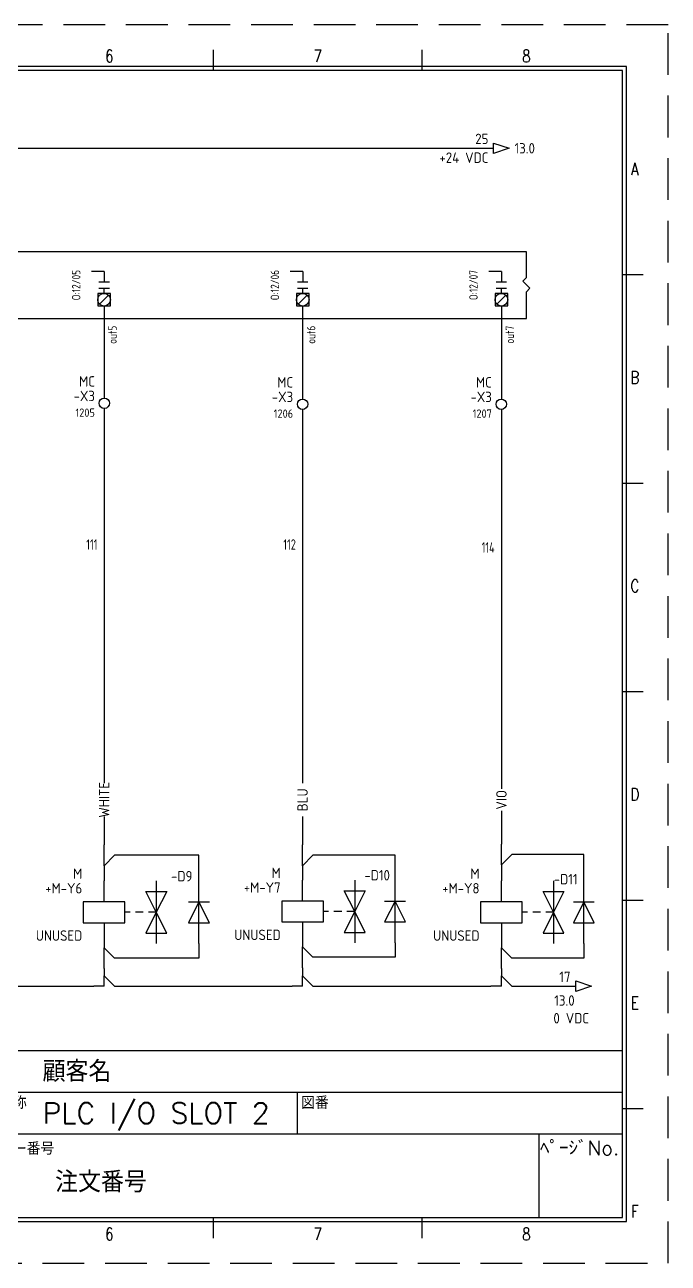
# Model space of a CAD drawing. Header units: millimetres. Extents: x 0 to 420, y 0 to 297.
# Drawn here: x 265.7 to 420, y 0 to 297 of the extents above; entities that cross this region are included whole.
import ezdxf
from ezdxf.enums import TextEntityAlignment as Align

# ---------------------------------------------------------------- set-up
doc = ezdxf.new("R2010")
doc.units = ezdxf.units.MM
doc.header["$LTSCALE"] = 10
doc.linetypes.add('DASHEDX2', pattern=[1.5, 1, -0.5])
doc.linetypes.add('HIDDEN', pattern=[0.375, 0.25, -0.125])
doc.layers.get('0').update_dxf_attribs({"linetype": 'CONTINUOUS'})
for name, color, linetype in [('BLK_0.75mm^2', 7, 'CONTINUOUS'), ('BLU_0.5mm^2', 5, 'CONTINUOUS'), ('BLU_1.0mm^2', 5, 'CONTINUOUS'), ('COMMENT', 4, 'CONTINUOUS'), ('DESC', 150, 'CONTINUOUS'), ('GRN_2.5mm^2', 3, 'CONTINUOUS'), ('GRY_0.5mm^2', 9, 'CONTINUOUS'), ('HIDDEN', 7, 'HIDDEN'), ('LOC', 8, 'CONTINUOUS'), ('MISC', 7, 'CONTINUOUS'), ('SYMS', 7, 'CONTINUOUS'), ('TAGS', 150, 'CONTINUOUS'), ('TERMS', 123, 'CONTINUOUS'), ('TITLE', 4, 'CONTINUOUS'), ('VIO_0.5mm^2', 190, 'CONTINUOUS'), ('WHT_0.5mm^2', 7, 'CONTINUOUS'), ('WIRENO', 72, 'CONTINUOUS'), ('WIREREF', 52, 'CONTINUOUS'), ('XREF', 7, 'CONTINUOUS'), ('ZUWAKU', 7, 'CONTINUOUS')]:
    doc.layers.add(name, color=color, linetype=linetype)
doc.styles.get("Standard").update_dxf_attribs({"font": 'romans', "width": 0.8, "bigfont": 'extfont'})
doc.styles.add('WD_IEC', font='isocp2.shx', dxfattribs={"width": 0.9, "height": 4, "bigfont": 'extfont2.shx'})

# ---------------------------------------------------------------- blocks, each defined once
blk = doc.blocks.new('JIS_tblock_a3(L)')
at = {"layer": 'HIDDEN'}
for p, q in [((-398, 32), (-258, 32)), ((-398, 24), (-258, 24)), ((-398, 16), (-258, 16)), ((-398, 8), (-258, 8))]:
    blk.add_line(p, q, dxfattribs=at)
at = {"layer": 'ZUWAKU'}
for p, q in [((-398, 40), (0, 40)), ((-398, 40), (-398, 0)), ((-373, 40), (-373, 0)), ((-372.5, 40), (-372.5, 0)), ((-258, 0), (-258, 40)), ((-238, 40), (-238, 20)), ((-218, 40), (-218, 20)), ((-198, 40), (-198, 20)), ((-178, 40), (-178, 20)), ((-158, 0), (-158, 40)), ((0, 0), (0, 40)), ((-241, 35), (-254, 23)), ((-238, 34), (-158, 34)), ((-158, 30), (0, 30)), ((-78, 30), (-78, 20)), ((-258, 20), (-158, 20)), ((-158, 20), (0, 20)), ((-20, 20), (-20, 0)), ((-398, 0), (0, 0))]:
    blk.add_line(p, q, dxfattribs=at)
at = {"layer": 'TITLE'}
for tag, p, height in [('REVINFO51', (-370, 34), 3), ('ORDER2', (-139, 32.5), 5), ('REVINFO41', (-370, 26), 3), ('INFO1', (-139, 22.5), 5), ('SCALE0', (-247.5, 23), 3), ('REVINFO31', (-370, 18), 3), ('REVINFO21', (-370, 10), 3), ('ORDER1', (-136, 6), 5), ('REVINFO11', (-370, 2), 3)]:
    blk.add_attdef(tag, p, '', height=height, dxfattribs=at)
for tag, p in [('REVDATEY5', (-306, 34)), ('REVDATEM5', (-298, 34)), ('REVDATED5', (-290, 34)), ('REVDESIGN5', (-260, 34)), ('SCALE1', (-251, 29)), ('REVDATEY4', (-306, 26)), ('REVDATEM4', (-298, 26)), ('REVDATED4', (-290, 26)), ('REVDESIGN4', (-260, 26)), ('REVDATEY3', (-306, 18)), ('REVDATEM3', (-298, 18)), ('REVDATED3', (-290, 18)), ('REVDESIGN3', (-260, 18)), ('REVDATEY2', (-306, 10)), ('REVDATEM2', (-298, 10)), ('REVDATED2', (-290, 10)), ('REVDESIGN2', (-260, 10)), ('REVDATEY1', (-306, 2)), ('REVDATEM1', (-298, 2)), ('REVDATED1', (-290, 2)), ('REVDESIGN1', (-260, 2))]:
    blk.add_attdef(tag, text='', height=3, dxfattribs=at).set_placement(p, align=Align.RIGHT)
for tag, height, p in [('DESIGN1', 3, (-228, 27)), ('DESIGN2', 3, (-208, 27)), ('DESIGN3', 3, (-188, 27)), ('DESIGN4', 3, (-168, 27)), ('FILENAME0', 5, (-47.8, 25)), ('PAGE0', 3, (-10.3, 8.6))]:
    blk.add_attdef(tag, text='', height=height, dxfattribs=at).set_placement(p, align=Align.MIDDLE)
at = {"layer": 'TITLE', "flags": 1}
blk.add_attdef('LPAGE0', text='', height=3, dxfattribs=at).set_placement((-11, 3), align=Align.CENTER)
for tag, p in [('TYPE0', (-398, 0)), ('ORDER3', (-398, 0)), ('ORDER4', (-398, 0)), ('ORDER5', (-398, 0)), ('ORDER6', (-398, 0)), ('ORDER7', (-398, 0)), ('ORDER8', (-398, 0)), ('ORDER9', (-398, 0)), ('ORDER10', (-398, 0)), ('ORDER11', (-398, 0)), ('ORDER12', (-398, 0)), ('ORDER13', (-398, 0)), ('ORDER14', (-398, 0)), ('ORDER15', (-398, 0)), ('ORDER16', (-398, 0)), ('ORDER17', (-398, 0)), ('ORDER18', (-398, 0)), ('ORDER19', (-398, 0)), ('ORDER20', (-398, 0)), ('ORDER21', (-398, 0)), ('ORDER22', (-398, 0)), ('ORDER23', (-398, 0)), ('SCALETYPE0', (-398, 0)), ('DATEY1', (-398, 0)), ('DATEM1', (-398, 0)), ('DATED1', (-398, 0)), ('DATEY2', (-398, 0)), ('DATEM2', (-398, 0)), ('DATED2', (-398, 0)), ('BANNAME0', (-398, 0)), ('INFO3', (-398, 0)), ('INFO4', (-398, 0)), ('INFO5', (-398, 0)), ('INFO6', (-398, 0)), ('INFO7', (-398, 0)), ('INFO8', (-398, 0)), ('INFO9', (-398, 0)), ('INFO10', (-398, 0)), ('INFO11', (-398, 0)), ('INFO12', (-398, 0)), ('INFO13', (-398, 0)), ('INFO14', (-398, 0)), ('INFO15', (-398, 0)), ('INFO16', (-398, 0)), ('INFO17', (-398, 0)), ('INFO18', (-398, 0)), ('INFO19', (-398, 0)), ('INFO20', (-398, 0)), ('INFO21', (-398, 0)), ('INFO22', (-398, 0)), ('INFO23', (-398, 0)), ('INFO24', (-398, 0)), ('DATEY3', (-398, 0)), ('DATEM3', (-398, 0)), ('DATED3', (-398, 0)), ('DATEY4', (-398, 0)), ('DATEM4', (-398, 0)), ('DATED4', (-398, 0)), ('DATEY5', (-398, 0)), ('DATEM5', (-398, 0)), ('DATED5', (-398, 0)), ('DATEY6', (-398, 0)), ('DATEM6', (-398, 0)), ('DATED6', (-398, 0)), ('REFERENCETYPE0', (-398, 0)), ('INFO2', (-397.7, 0))]:
    blk.add_attdef(tag, p, '', height=3, dxfattribs=at)
at = {"layer": 'TITLE', "width": 0.8, "flags": 1}
for tag in ['REVINFO12', 'REVINFO13', 'REVINFO22', 'REVINFO23', 'REVINFO32', 'REVINFO33', 'REVINFO42', 'REVINFO43', 'REVINFO52', 'REVINFO53', 'REVINFO61', 'REVINFO62', 'REVINFO63', 'REVINFO71', 'REVINFO72', 'REVINFO73', 'REVINFO81', 'REVINFO82', 'REVINFO83', 'REVDESIGN6', 'REVDESIGN7', 'REVDESIGN8', 'REVDATEY6', 'REVDATEM6', 'REVDATED6', 'REVDATEY7', 'REVDATEM7', 'REVDATED7', 'REVDATEY8', 'REVDATEM8', 'REVDATED8']:
    blk.add_attdef(tag, (-398, 0), '', height=3, dxfattribs=at)
at = {"layer": 'TITLE', "flags": 1}
blk.add_attdef('PAPER0', text='', height=1, dxfattribs=at).set_placement((-3, -1), align=Align.TOP_RIGHT)
at = {"layer": 'ZUWAKU'}
for s, height, p in [('スケール', 3, (-257, 36)), ('納品先', 3, (-156, 36)), ('△訂正5', 4, (-395, 33.5)), ('△訂正4', 4, (-395, 25.5)), ('図面名称', 3, (-156, 26)), ('図番', 3, (-77, 26)), ('△訂正3', 4, (-395, 17.5)), ('オーダー番号', 3, (-156, 15)), ('△訂正2', 4, (-395, 9.5)), ('△訂正1', 4, (-395, 1.5))]:
    blk.add_text(s, height=height, dxfattribs=at).set_placement(p)
for s, p in [('設 計', (-228, 35)), ('製 図', (-208, 35)), ('検 図', (-188, 35)), ('承 認', (-168, 35)), ('ﾍﾟｰｼﾞNo.', (-10.23, 14.88))]:
    blk.add_text(s, height=3.5, dxfattribs=at).set_placement(p, align=Align.CENTER)
blk = doc.blocks.new('PLCIO_2375$$1')
at = {"layer": 'SYMS'}
for p, q in [((70, 16), (70, -16)), ((774, 16), (70, 16)), ((774, 3.59), (774, 16)), ((92.25, 10), (92.25, 4)), ((98.25, 10), (92.25, 10)), ((93.1, 4.85), (97.4, 9.15)), ((98.25, 4), (98.25, 10)), ((190.5, 6.5), (184.5, 6.5)), ((190.5, 6.5), (190.5, 1.5)), ((285.75, 6.5), (279.75, 6.5)), ((285.75, 6.5), (285.75, 1.5)), ((381, 6.5), (375, 6.5)), ((381, 6.5), (381, 1.5)), ((476.25, 6.5), (470.25, 6.5)), ((476.25, 6.5), (476.25, 1.5)), ((571.5, 6.5), (565.5, 6.5)), ((571.5, 6.5), (571.5, 1.5)), ((666.75, 6.5), (660.75, 6.5)), ((666.75, 6.5), (666.75, 1.5)), ((762, 6.5), (756, 6.5)), ((762, 6.5), (762, 1.5)), ((92.25, 4), (98.25, 4)), ((92.75, 1.5), (97.75, 1.5)), ((95.25, 4), (95.25, 1.5)), ((188, 1.5), (193, 1.5)), ((283.25, 1.5), (288.25, 1.5)), ((378.5, 1.5), (383.5, 1.5)), ((473.75, 1.5), (478.75, 1.5)), ((569, 1.5), (574, 1.5)), ((664.25, 1.5), (669.25, 1.5)), ((759.5, 1.5), (764.5, 1.5)), ((772.3, 1.89), (774, 3.59)), ((775.7, -1.5), (772.3, 1.89)), ((92.25, -4), (92.25, -10)), ((98.25, -4), (92.25, -4)), ((92.75, -1.5), (97.75, -1.5)), ((93.1, -9.15), (97.4, -4.85)), ((95.25, -4), (95.25, -1.5)), ((98.25, -10), (98.25, -4)), ((187.5, -4), (187.5, -10)), ((193.5, -4), (187.5, -4)), ((188, -1.5), (193, -1.5)), ((188.35, -9.15), (192.65, -4.85)), ((190.5, -4), (190.5, -1.5)), ((193.5, -10), (193.5, -4)), ((282.75, -4), (282.75, -10)), ((288.75, -4), (282.75, -4)), ((283.25, -1.5), (288.25, -1.5)), ((283.6, -9.15), (287.9, -4.85)), ((285.75, -4), (285.75, -1.5)), ((288.75, -10), (288.75, -4)), ((378, -4), (378, -10)), ((384, -4), (378, -4)), ((378.5, -1.5), (383.5, -1.5)), ((378.85, -9.15), (383.15, -4.85)), ((381, -4), (381, -1.5)), ((384, -10), (384, -4)), ((473.25, -4), (473.25, -10)), ((479.25, -4), (473.25, -4)), ((473.75, -1.5), (478.75, -1.5)), ((474.1, -9.15), (478.4, -4.85)), ((476.25, -4), (476.25, -1.5)), ((479.25, -10), (479.25, -4)), ((568.5, -4), (568.5, -10)), ((574.5, -4), (568.5, -4)), ((569, -1.5), (574, -1.5)), ((569.35, -9.15), (573.65, -4.85)), ((571.5, -4), (571.5, -1.5)), ((574.5, -10), (574.5, -4)), ((663.75, -4), (663.75, -10)), ((669.75, -4), (663.75, -4)), ((664.25, -1.5), (669.25, -1.5)), ((664.6, -9.15), (668.9, -4.85)), ((666.75, -4), (666.75, -1.5)), ((669.75, -10), (669.75, -4)), ((759, -4), (759, -10)), ((765, -4), (759, -4)), ((759.5, -1.5), (764.5, -1.5)), ((759.85, -9.15), (764.15, -4.85)), ((762, -4), (762, -1.5)), ((765, -10), (765, -4)), ((774, -3.2), (775.7, -1.5)), ((774, -16), (774, -3.2)), ((92.25, -10), (98.25, -10)), ((187.5, -10), (193.5, -10)), ((282.75, -10), (288.75, -10)), ((378, -10), (384, -10)), ((473.25, -10), (479.25, -10)), ((568.5, -10), (574.5, -10)), ((663.75, -10), (669.75, -10)), ((759, -10), (765, -10)), ((70, -16), (774, -16))]:
    blk.add_line(p, q, dxfattribs=at)
for centre in [(95.25, 7), (95.25, -7), (190.5, -7), (285.75, -7), (381, -7), (476.25, -7), (571.5, -7), (666.75, -7), (762, -7)]:
    blk.add_circle(centre, 3.04, dxfattribs=at)
at = {"layer": 'SYMS', "style": 'WD_IEC', "width": 0.9}
blk.add_attdef('TERMDESC02R', text='', height=4, rotation=90, dxfattribs=at).set_placement((99.33, 18), align=Align.TOP_LEFT)
for tag, p in [('DESCA02', (92.25, 22)), ('DESCB02', (97.25, 22)), ('DESCC02', (102.25, 22)), ('DESCD02', (107.25, 22)), ('DESCE02', (112.25, 22)), ('DESCA03', (187.5, 22)), ('DESCB03', (192.5, 22)), ('DESCC03', (197.5, 22)), ('DESCD03', (202.5, 22)), ('DESCE03', (207.5, 22)), ('DESCA04', (282.75, 22)), ('DESCB04', (287.75, 22)), ('DESCC04', (292.75, 22)), ('DESCD04', (297.75, 22)), ('DESCE04', (302.75, 22)), ('DESCA05', (378, 22)), ('DESCB05', (383, 22)), ('DESCC05', (388, 22)), ('DESCD05', (393, 22)), ('DESCE05', (398, 22)), ('DESCA06', (473.25, 22)), ('DESCB06', (478.25, 22)), ('DESCC06', (483.25, 22)), ('DESCD06', (488.25, 22)), ('DESCE06', (493.25, 22)), ('DESCA07', (568.5, 22)), ('DESCB07', (573.5, 22)), ('DESCC07', (578.5, 22)), ('DESCD07', (583.5, 22)), ('DESCE07', (588.5, 22)), ('DESCA08', (663.75, 22)), ('DESCB08', (668.75, 22)), ('DESCC08', (673.75, 22)), ('DESCD08', (678.75, 22)), ('DESCE08', (683.75, 22)), ('DESCA09', (759, 22)), ('DESCB09', (764, 22)), ('DESCC09', (769, 22)), ('DESCD09', (774, 22)), ('DESCE09', (779, 22))]:
    blk.add_attdef(tag, p, '', height=4, rotation=90, dxfattribs=at)
at = {"layer": 'SYMS', "style": 'WD_IEC'}
for tag, width, p in [('TERM02R', 0.9, (89.25, 8.5)), ('INST', 0.8, (-47, 0)), ('LOC', 0.8, (-42, 0)), ('MFG', 0.8, (49, 0)), ('CAT', 0.8, (54, 0)), ('LINE1', 0.9, (59, 0)), ('LINE2', 0.9, (64, 0)), ('DESC', 0.9, (69.05, 0)), ('TAG', 0.8, (75.71, 0)), ('TERM02L', 0.9, (89.25, -8.5)), ('TERM03', 0.9, (184.5, -10)), ('TERM04', 0.9, (279.75, -10)), ('TERM05', 0.9, (375, -10)), ('TERM06', 0.9, (470.25, -10)), ('TERM07', 0.9, (565.5, -10)), ('TERM08', 0.9, (660.75, -10)), ('TERM09', 0.9, (756, -10))]:
    blk.add_attdef(tag, text='', height=4, rotation=90, dxfattribs=dict(at, width=width)).set_placement(p, align=Align.CENTER)
at = {"layer": 'SYMS', "style": 'WD_IEC', "width": 0.9, "flags": 1}
for tag, p in [('X2TERM02R', (95.25, 10)), ('X8TERM02L', (95.25, -10)), ('X8TERM03L', (190.5, -10)), ('X8TERM04L', (285.75, -10)), ('X8TERM05L', (381, -10)), ('X8TERM06L', (476.25, -10)), ('X8TERM07L', (571.5, -10)), ('X8TERM08L', (666.75, -10)), ('X8TERM09L', (762, -10))]:
    blk.add_attdef(tag, text='', height=0.64, rotation=90, dxfattribs=at).set_placement(p, align=Align.RIGHT)
at = {"layer": 'SYMS', "style": 'WD_IEC', "width": 0.8}
blk.add_attdef('TAGA02', text='', height=4, rotation=90, dxfattribs=at).set_placement((100.25, 0), align=Align.TOP_CENTER)
for tag, p in [('TAGA03', (185.5, 0)), ('TAGA04', (280.75, 0)), ('TAGA05', (376, 0)), ('TAGA06', (471.25, 0)), ('TAGA07', (566.5, 0)), ('TAGA08', (661.75, 0)), ('TAGA09', (757, 0))]:
    blk.add_attdef(tag, text='', height=4, rotation=90, dxfattribs=at).set_placement(p, align=Align.MIDDLE_CENTER)
at = {"layer": 'SYMS', "linetype": 'Continuous', "style": 'WD_IEC', "width": 0.9, "flags": 9}
blk.add_attdef('ASSYCODE', text='', height=0.64, rotation=90, dxfattribs=at).set_placement((51.72, -7.36), align=Align.CENTER)
at = {"layer": 'SYMS', "style": 'WD_IEC', "width": 0.9}
for tag, p in [('TERMDESC03', (192.5, -11.5)), ('TERMDESC04', (287.75, -11.5)), ('TERMDESC05', (383, -11.5)), ('TERMDESC06', (478.25, -11.5)), ('TERMDESC07', (573.5, -11.5)), ('TERMDESC08', (668.75, -11.5)), ('TERMDESC09', (764, -11.5)), ('TERMDESC02L', (97.25, -18))]:
    blk.add_attdef(tag, text='', height=4, rotation=90, dxfattribs=at).set_placement(p, align=Align.TOP_RIGHT)
blk = doc.blocks.new('VSV1')
for p, q in [((0, 2.5), (0, 7.5)), ((12.5, 7.5), (12.5, -7.5)), ((12.5, 0), (10, 5)), ((10, 5), (15, 5)), ((15, 5), (12.5, 0)), ((6.25, 0), (5, 0)), ((9.38, 0), (7.5, 0)), ((12.5, 0), (10, -5)), ((12.5, 0), (10.62, 0)), ((15, -5), (12.5, 0)), ((0, -2.5), (0, -7.5)), ((10, -5), (15, -5))]:
    blk.add_line(p, q)
blk.add_lwpolyline([(-5, 2.5), (-5, -2.5), (5, -2.5), (5, 2.5)], close=True)
at = {"style": 'WD_IEC'}
for tag, p in [('INST', (-5.25, 11.5)), ('LOC', (-5.25, 8)), ('TAG1', (-5.25, 4.5)), ('DESC1', (-5.25, -6.85)), ('DESC2', (-5.25, -10.35)), ('DESC3', (-5.25, -13.85))]:
    blk.add_attdef(tag, text='', height=2.5, dxfattribs=at).set_placement(p, align=Align.RIGHT)
blk.add_attdef('TERM01', text='', height=2, rotation=90, dxfattribs=at).set_placement((-1, 7.5), align=Align.RIGHT)
at = {"style": 'WD_IEC', "flags": 1}
for tag, p, height in [('X2TERM01', (0, 7.5), 0.32), ('X4LINK', (-5, 0), 0.32), ('X1LINK', (12.5, 0), 0.32), ('ASSYCODE', (1, -4), 1), ('FAMILY', (1, -5.5), 1), ('X8TERM02', (0, -7.5), 0.32), ('CATDESC', (1, -7), 1)]:
    blk.add_attdef(tag, p, '', height=height, dxfattribs=at)
at = {"style": 'WD_IEC', "flags": 9}
for tag, p in [('MFG', (-6, 1)), ('CAT', (-6, -1.5))]:
    blk.add_attdef(tag, text='', height=1.5, dxfattribs=at).set_placement(p, align=Align.RIGHT)
at = {"style": 'WD_IEC'}
blk.add_attdef('TERM02', (-1, -7.5), '', height=2, rotation=90, dxfattribs=at)
at = {"lineweight": 9, "style": 'WD_IEC'}
for tag, p in [('NO', (-5.5, -16.5)), ('NC', (-5.5, -20))]:
    blk.add_attdef(tag, text='', height=2.5, dxfattribs=at).set_placement(p, align=Align.TOP_RIGHT)
for tag, p in [('XREFNO', (-4, -16.5)), ('XREFNC', (-4, -20))]:
    blk.add_attdef(tag, text='', height=2.5, dxfattribs=at).set_placement(p, align=Align.TOP_LEFT)
blk = doc.blocks.new('VDI1')
for p, q in [((0, 7.5), (0, -7.5)), ((0, -2.5), (-2.5, 2.5)), ((-2.5, 2.5), (2.5, 2.5)), ((2.5, 2.5), (0, -2.5)), ((-2.5, -2.5), (2.5, -2.5))]:
    blk.add_line(p, q)
at = {"style": 'WD_IEC'}
for tag, p in [('INST', (-5.5, 10.25)), ('LOC', (-5.5, 6.75)), ('TAG1', (-5.5, 3.25)), ('DESC1', (-5.5, -6.35)), ('DESC2', (-5.5, -9.85)), ('DESC3', (-5.5, -13.35))]:
    blk.add_attdef(tag, text='', height=2.5, dxfattribs=at).set_placement(p, align=Align.RIGHT)
blk.add_attdef('TERM01', text='', height=2, rotation=90, dxfattribs=at).set_placement((-1, 7.5), align=Align.RIGHT)
at = {"style": 'WD_IEC', "flags": 1}
for tag, p, height in [('X2TERM01', (0, 7.5), 0.32), ('ASSYCODE', (1, -4), 1), ('FAMILY', (1, -5.5), 1), ('X8TERM02', (0, -7.5), 0.32), ('CATDESC', (1, -7), 1)]:
    blk.add_attdef(tag, p, '', height=height, dxfattribs=at)
at = {"style": 'WD_IEC', "flags": 9}
for tag, p in [('MFG', (-5.5, -0.25)), ('CAT', (-5.5, -2.75))]:
    blk.add_attdef(tag, text='', height=1.5, dxfattribs=at).set_placement(p, align=Align.RIGHT)
at = {"style": 'WD_IEC'}
blk.add_attdef('TERM02', (-1, -7.5), '', height=2, rotation=90, dxfattribs=at)
blk = doc.blocks.new('VT0_LGENERIC')
at = {"style": 'WD_IEC'}
blk.add_attdef('COLOR', text='', height=2.5, rotation=90, dxfattribs=at).set_placement((0, 0), align=Align.MIDDLE_CENTER)
at = {"style": 'WD_IEC', "flags": 1}
for tag, p, height in [('X2TERM01', (0, 4), 0.16), ('X2_TINY_DOT_DONT_REMOVE', (0, 4), 0.0001), ('X8TERM01', (0, -4), 0.16), ('X8_TINY_DOT_DONT_REMOVE', (0, -4), 0.0001)]:
    blk.add_attdef(tag, p, '', height=height, rotation=90, dxfattribs=at)
blk = doc.blocks.new('HA1S1')
blk.add_lwpolyline([(0, 1.25), (3.75, 0), (0, -1.25)], close=True)
at = {"style": 'WD_IEC'}
for tag, height, flags, p in [('WIRENO', 2.5, 8, (-1.25, 1)), ('SIGCODE', 1, 1, (5, 1.8))]:
    blk.add_attdef(tag, text='', height=height, dxfattribs=dict(at, flags=flags)).set_placement(p, align=Align.RIGHT)
at = {"style": 'WD_IEC', "flags": 1}
blk.add_attdef('X4TERM01', (0, 0), '', height=0.32, dxfattribs=at)
at = {"style": 'WD_IEC'}
blk.add_attdef('XREF', text='', height=2.5, dxfattribs=at).set_placement((5, 0), align=Align.MIDDLE_LEFT)
blk.add_attdef('DESC1', text='', height=2.5, dxfattribs=at).set_placement((-1.25, -1), align=Align.TOP_RIGHT)
blk = doc.blocks.new('WD_WNV')
at = {"linetype": 'Continuous', "style": 'WD_IEC', "width": 0.8}
blk.add_attdef('WIRENO', text='', height=2.5, dxfattribs=at).set_placement((-1.6, 0), align=Align.MIDDLE_RIGHT)
at = {"style": 'WD_IEC', "flags": 1}
for tag, p in [('W08USER', (-1, 0.375)), ('W04USER', (-1, 0.875)), ('W05USER', (-1, 0.75)), ('W09USER', (-1, 0.25)), ('W03USER', (-1, 1)), ('W06USER', (-1, 0.625)), ('W07USER', (-1, 0.5)), ('W02USER', (-1, 1.125)), ('W01USER', (-1, 1.25)), ('W10USER', (-1, 0.125))]:
    blk.add_attdef(tag, text='', height=0.08, dxfattribs=at).set_placement(p, align=Align.CENTER)
blk = doc.blocks.new('JIS_border_a3(L)')
at = {"layer": 'ZUWAKU', "color": 5, "linetype": 'DASHEDX2'}
for p, q in [((420, 297), (0, 297)), ((420, 0), (420, 297)), ((0, 0), (420, 0))]:
    blk.add_line(p, q, dxfattribs=at)
at = {"layer": 'ZUWAKU'}
for p, q in [((311, 286), (311, 291)), ((361, 286), (361, 291)), ((414, 237), (409, 237)), ((414, 187), (409, 187)), ((414, 137), (409, 137)), ((414, 87), (409, 87)), ((414, 37), (409, 37)), ((311, 6), (311, 11)), ((361, 6), (361, 11))]:
    blk.add_line(p, q, dxfattribs=at)
at = {"layer": 'ZUWAKU', "color": 5}
for p, q in [((410, 287), (10, 287)), ((409, 286), (11, 286)), ((409, 11), (409, 286)), ((410, 10), (410, 287)), ((10, 10), (410, 10)), ((11, 11), (409, 11))]:
    blk.add_line(p, q, dxfattribs=at)
at = {"layer": 'COMMENT', "width": 0.8}
for s, p in [('6', (286, 289.5)), ('7', (336, 289.5)), ('8', (386, 289.5)), ('A', (412, 262.43)), ('B', (412, 212.43)), ('C', (412, 162.43)), ('D', (412, 112.43)), ('E', (412, 62.43)), ('F', (412, 12.43)), ('6', (286, 7)), ('7', (336, 7)), ('8', (386, 7))]:
    blk.add_text(s, height=3, dxfattribs=at).set_placement(p, align=Align.MIDDLE)
blk = doc.blocks.new('VT0002')
blk.add_circle((0, 0), 1.25)
at = {"style": 'WD_IEC'}
for tag, p in [('INST', (-2.25, 7.5)), ('LOC', (-2.25, 4))]:
    blk.add_attdef(tag, text='', height=2.5, dxfattribs=at).set_placement(p, align=Align.RIGHT)
at = {"style": 'WD_IEC', "flags": 1}
for tag, p, height in [('ASSYCODE', (2.75, 10.75), 1), ('CATDESC', (2.75, 9.25), 1), ('MFG', (2.75, 7.25), 1.5), ('CAT', (2.75, 4.75), 1.5), ('X4TERM01', (-1.25, 0), 0.32), ('X4PIN01', (-1.25, 1), 0.4), ('X4TERMDESC01', (-1.25, 0.5), 0.4), ('X2TERM01', (0, 1.25), 0.32), ('X2PIN01', (0, 2.25), 0.4), ('X2TERMDESC01', (0, 1.75), 0.4), ('X8PIN01', (0, -0.25), 0.4), ('X1TERM01', (1.25, 0), 0.32), ('X1PIN01', (1.25, 1), 0.4), ('X1TERMDESC01', (1.25, 0.5), 0.4), ('X8TERM01', (0, -1.25), 0.32), ('X8TERMDESC01', (0, -0.75), 0.4), ('STRIPSEQ', (0, -3), 0.4), ('LINKTERM', (0, -2), 0.4)]:
    blk.add_attdef(tag, p, '', height=height, dxfattribs=at)
at = {"style": 'WD_IEC', "flags": 8}
for tag, height, p in [('TAGSTRIP', 2.5, (-2.25, 0.5)), ('TERM01', 2, (-2.25, -3.25))]:
    blk.add_attdef(tag, text='', height=height, dxfattribs=at).set_placement(p, align=Align.RIGHT)
blk = doc.blocks.new('HT0_124')
at = {"layer": 'GRN_2.5mm^2'}
for p, q in [((0, 0), (-2.5, 0)), ((0, 0), (0, 2.5)), ((0, 2.5), (2.5, 0))]:
    blk.add_line(p, q, dxfattribs=at)
at = {"layer": 'GRN_2.5mm^2', "style": 'WD_IEC', "flags": 1}
for tag, p in [('X4TERM01', (-2.5, 0)), ('X2TERM01', (0, 2.5)), ('WDWSEQ', (1.6, 1.48)), ('X1TERM01', (2.5, 0))]:
    blk.add_attdef(tag, p, '', height=0.4, dxfattribs=at)
blk = doc.blocks.new('HT0_281')
at = {"layer": 'BLK_0.75mm^2'}
for p in [(0, -2.5), (2.5, 0)]:
    blk.add_line(p, (0, 2.5), dxfattribs=at)
at = {"layer": 'BLK_0.75mm^2', "style": 'WD_IEC', "flags": 1}
for tag, p in [('X2TERM01', (0, 2.5)), ('WDWSEQ', (1.92, 1.22)), ('X1TERM01', (2.5, 0)), ('X8TERM01', (0, -2.5))]:
    blk.add_attdef(tag, p, '', height=0.4, dxfattribs=at)
blk = doc.blocks.new('HT0_821')
at = {"layer": 'BLK_0.75mm^2'}
for p, q in [((0, -2.5), (0, 2.5)), ((2.5, 0), (0, -2.5))]:
    blk.add_line(p, q, dxfattribs=at)
at = {"layer": 'BLK_0.75mm^2', "style": 'WD_IEC', "flags": 1}
for tag, p in [('X2TERM01', (0, 2.5)), ('WDWSEQ', (1.92, 1.22)), ('X1TERM01', (2.5, 0)), ('X8TERM01', (0, -2.5))]:
    blk.add_attdef(tag, p, '', height=0.4, dxfattribs=at)

msp = doc.modelspace()

# ---------------------------------------------------------------- linework, layer by layer
at = {"layer": 'BLK_0.75mm^2'}
for p, q in [((284.76, 107.13), (284.76, 100.34)), ((332.33, 107.13), (332.33, 100.32)), ((380.01, 108.5), (380.01, 100.51)), ((399.77, 98.01), (382.51, 98.01)), ((399.77, 91.67), (399.77, 98.01)), ((284.76, 95.34), (284.76, 91.67)), ((307.5, 97.84), (287.26, 97.84)), ((307.5, 91.67), (307.5, 97.84)), ((332.33, 95.32), (332.33, 91.84)), ((354.51, 97.82), (334.83, 97.82)), ((354.51, 91.84), (354.51, 97.82)), ((380.01, 95.51), (380.01, 91.67)), ((307.5, 76.67), (307.5, 73.17)), ((354.51, 76.84), (354.51, 73.38)), ((399.77, 76.67), (399.77, 73.16)), ((307.5, 73.17), (287.26, 73.17)), ((354.51, 73.38), (334.83, 73.38)), ((399.77, 73.16), (382.51, 73.16))]:
    msp.add_line(p, q, dxfattribs=at)
at = {"layer": 'BLU_0.5mm^2'}
msp.add_line((332.33, 204.75), (332.33, 115.13), dxfattribs=at)
at = {"layer": 'BLU_1.0mm^2'}
msp.add_line((49.14, 267.38), (378.14, 267.38), dxfattribs=at)
at = {"layer": 'GRN_2.5mm^2'}
for p, q in [((284.76, 76.67), (284.76, 75.67)), ((332.33, 76.84), (332.33, 75.88)), ((380.01, 76.67), (380.01, 75.66)), ((284.76, 70.67), (284.76, 68.94)), ((332.33, 70.88), (332.33, 68.94)), ((380.01, 70.66), (380.01, 68.94)), ((239.64, 66.44), (282.26, 66.44)), ((287.26, 66.44), (329.83, 66.44)), ((334.83, 66.44), (377.51, 66.44)), ((382.51, 66.44), (397.83, 66.44))]:
    msp.add_line(p, q, dxfattribs=at)
at = {"layer": 'GRY_0.5mm^2'}
for p, q in [((284.76, 229.57), (284.76, 207.48)), ((332.33, 229.57), (332.33, 207.25)), ((380.01, 229.57), (380.01, 207.25))]:
    msp.add_line(p, q, dxfattribs=at)
at = {"layer": 'VIO_0.5mm^2'}
msp.add_line((380.01, 204.75), (380.01, 113.75), dxfattribs=at)
at = {"layer": 'WHT_0.5mm^2'}
msp.add_line((284.76, 204.98), (284.76, 115.13), dxfattribs=at)

# ---------------------------------------------------------------- block references
msp.add_blockref('JIS_border_a3(L)', (0, 0))
msp.add_blockref('JIS_tblock_a3(L)', (409, 11)).add_auto_attribs({'ORDER1': '注文番号', 'ORDER2': '顧客名', 'INFO1': 'PLC I/O SLOT 2'})
at = {"layer": 'BLK_0.75mm^2'}
for p in [(284.76, 97.84), (332.33, 97.82), (380.01, 98.01)]:
    msp.add_blockref('HT0_821', p, dxfattribs=at)
at = {"layer": 'GRN_2.5mm^2'}
for name, p in [('HT0_281', (284.76, 73.17)), ('HT0_281', (332.33, 73.38)), ('HT0_281', (380.01, 73.16)), ('HT0_124', (284.76, 66.44)), ('HT0_124', (332.33, 66.44)), ('HT0_124', (380.01, 66.44))]:
    msp.add_blockref(name, p, dxfattribs=at)
at = {"layer": 'SYMS'}
ref = msp.add_blockref('HA1S1', (378.14, 267.38), dxfattribs=at)
ref.add_attrib('WIRENO', '25', dxfattribs={"layer": 'WIREREF', "height": 2.5, "style": 'WD_IEC', "flags": 8}).set_placement((376.89, 268.38), align=Align.RIGHT)
ref.add_attrib('DESC1', '+24 VDC', dxfattribs={"layer": 'DESC', "height": 2.5, "style": 'WD_IEC'}).set_placement((376.89, 266.38), align=Align.TOP_RIGHT)
ref.add_attrib('XREF', '13.0', dxfattribs={"layer": 'XREF', "height": 2.5, "style": 'WD_IEC'}).set_placement((383.14, 267.38), align=Align.MIDDLE_LEFT)
ref = msp.add_blockref('PLCIO_2375$$1', (-0.99, 234.57), dxfattribs=dict(at, xscale=0.5, yscale=0.5, zscale=0.5))
ref.add_attrib('LINE1', 'RACK 1', dxfattribs={"layer": 'MISC', "height": 2, "rotation": 90, "style": 'WD_IEC', "width": 0.9}).set_placement((28.51, 234.57), align=Align.CENTER)
ref.add_attrib('LINE2', 'SLOT 2', dxfattribs={"layer": 'MISC', "height": 2, "rotation": 90, "style": 'WD_IEC', "width": 0.9}).set_placement((31.01, 234.57), align=Align.CENTER)
ref.add_attrib('MFG', 'AB', dxfattribs={"layer": 'MISC', "height": 2, "rotation": 90, "style": 'WD_IEC', "width": 0.9}).set_placement((23.51, 234.57), align=Align.CENTER)
ref.add_attrib('LOC', 'MC', dxfattribs={"layer": 'LOC', "height": 2, "rotation": 90, "style": 'WD_IEC', "width": 0.9}).set_placement((37.14, 246.24), align=Align.CENTER)
ref.add_attrib('CAT', '1746-OW16', dxfattribs={"layer": 'MISC', "height": 2, "rotation": 90, "style": 'WD_IEC', "width": 0.9}).set_placement((26.01, 234.57), align=Align.CENTER)
ref.add_attrib('DESC', 'CONTACT OUTPUTS', dxfattribs={"layer": 'DESC', "height": 2, "rotation": 90, "style": 'WD_IEC', "width": 0.9}).set_placement((33.54, 234.57), align=Align.CENTER)
ref.add_attrib('TAG', '-PLC4', dxfattribs={"layer": 'TAGS', "height": 2, "rotation": 90, "style": 'WD_IEC', "width": 0.9}).set_placement((36.87, 234.57), align=Align.CENTER)
ref.add_attrib('TAGA02', 'O:12/00', dxfattribs={"layer": 'TAGS', "height": 2, "rotation": 90, "style": 'WD_IEC', "width": 0.9}).set_placement((41.78, 234.57), align=Align.TOP_CENTER)
ref.add_attrib('TERMDESC02L', 'out0', dxfattribs={"layer": 'TERMS', "height": 2, "rotation": 90, "style": 'WD_IEC', "width": 0.9}).set_placement((47.64, 225.57), align=Align.TOP_RIGHT)
ref.add_attrib('TERMDESC02R', '+V1', dxfattribs={"layer": 'TERMS', "height": 2, "rotation": 90, "style": 'WD_IEC', "width": 0.9}).set_placement((48.68, 243.57), align=Align.TOP_LEFT)
ref.add_attrib('TAGA03', 'O:12/01', dxfattribs={"layer": 'TAGS', "height": 2, "rotation": 90, "style": 'WD_IEC', "width": 0.9}).set_placement((87.56, 234.57), align=Align.MIDDLE_CENTER)
ref.add_attrib('TERMDESC03', 'out1', dxfattribs={"layer": 'TERMS', "height": 2, "rotation": 90, "style": 'WD_IEC', "width": 0.9}).set_placement((95.26, 224.82), align=Align.TOP_RIGHT)
ref.add_attrib('TAGA04', 'O:12/02', dxfattribs={"layer": 'TAGS', "height": 2, "rotation": 90, "style": 'WD_IEC', "width": 0.9}).set_placement((135.19, 234.57), align=Align.MIDDLE_CENTER)
ref.add_attrib('TERMDESC04', 'out2', dxfattribs={"layer": 'TERMS', "height": 2, "rotation": 90, "style": 'WD_IEC', "width": 0.9}).set_placement((142.89, 224.82), align=Align.TOP_RIGHT)
ref.add_attrib('TAGA05', 'O:12/03', dxfattribs={"layer": 'TAGS', "height": 2, "rotation": 90, "style": 'WD_IEC', "width": 0.9}).set_placement((182.81, 234.57), align=Align.MIDDLE_CENTER)
ref.add_attrib('TERMDESC05', 'out3', dxfattribs={"layer": 'TERMS', "height": 2, "rotation": 90, "style": 'WD_IEC', "width": 0.9}).set_placement((190.51, 224.82), align=Align.TOP_RIGHT)
ref.add_attrib('TAGA06', 'O:12/04', dxfattribs={"layer": 'TAGS', "height": 2, "rotation": 90, "style": 'WD_IEC', "width": 0.9}).set_placement((230.44, 234.57), align=Align.MIDDLE_CENTER)
ref.add_attrib('TERMDESC06', 'out4', dxfattribs={"layer": 'TERMS', "height": 2, "rotation": 90, "style": 'WD_IEC', "width": 0.9}).set_placement((238.14, 224.82), align=Align.TOP_RIGHT)
ref.add_attrib('TAGA07', 'O:12/05', dxfattribs={"layer": 'TAGS', "height": 2, "rotation": 90, "style": 'WD_IEC', "width": 0.9}).set_placement((278.06, 234.57), align=Align.MIDDLE_CENTER)
ref.add_attrib('TERMDESC07', 'out5', dxfattribs={"layer": 'TERMS', "height": 2, "rotation": 90, "style": 'WD_IEC', "width": 0.9}).set_placement((285.76, 224.82), align=Align.TOP_RIGHT)
ref.add_attrib('TAGA08', 'O:12/06', dxfattribs={"layer": 'TAGS', "height": 2, "rotation": 90, "style": 'WD_IEC', "width": 0.9}).set_placement((325.69, 234.57), align=Align.MIDDLE_CENTER)
ref.add_attrib('TERMDESC08', 'out6', dxfattribs={"layer": 'TERMS', "height": 2, "rotation": 90, "style": 'WD_IEC', "width": 0.9}).set_placement((333.39, 224.82), align=Align.TOP_RIGHT)
ref.add_attrib('TAGA09', 'O:12/07', dxfattribs={"layer": 'TAGS', "height": 2, "rotation": 90, "style": 'WD_IEC', "width": 0.9}).set_placement((373.31, 234.57), align=Align.MIDDLE_CENTER)
ref.add_attrib('TERMDESC09', 'out7', dxfattribs={"layer": 'TERMS', "height": 2, "rotation": 90, "style": 'WD_IEC', "width": 0.9}).set_placement((381.01, 224.82), align=Align.TOP_RIGHT)
ref = msp.add_blockref('VT0002', (284.8, 206.23), dxfattribs=at)
ref.add_attrib('TAGSTRIP', '-X3', dxfattribs={"layer": 'TAGS', "height": 2.5, "style": 'WD_IEC', "flags": 8}).set_placement((282.55, 206.73), align=Align.RIGHT)
ref.add_attrib('LOC', 'MC', dxfattribs={"layer": 'LOC', "height": 2.5, "style": 'WD_IEC'}).set_placement((282.55, 210.23), align=Align.RIGHT)
ref.add_attrib('TERM01', '1205', dxfattribs={"layer": 'TERMS', "height": 2, "style": 'WD_IEC', "flags": 8}).set_placement((282.55, 202.98), align=Align.RIGHT)
ref = msp.add_blockref('VT0002', (332.33, 206), dxfattribs=at)
ref.add_attrib('TAGSTRIP', '-X3', dxfattribs={"layer": 'TAGS', "height": 2.5, "style": 'WD_IEC', "flags": 8}).set_placement((330.08, 206.5), align=Align.RIGHT)
ref.add_attrib('LOC', 'MC', dxfattribs={"layer": 'LOC', "height": 2.5, "style": 'WD_IEC'}).set_placement((330.08, 210), align=Align.RIGHT)
ref.add_attrib('TERM01', '1206', dxfattribs={"layer": 'TERMS', "height": 2, "style": 'WD_IEC', "flags": 8}).set_placement((330.08, 202.75), align=Align.RIGHT)
ref = msp.add_blockref('VT0002', (379.97, 206), dxfattribs=at)
ref.add_attrib('TAGSTRIP', '-X3', dxfattribs={"layer": 'TAGS', "height": 2.5, "style": 'WD_IEC', "flags": 8}).set_placement((377.72, 206.5), align=Align.RIGHT)
ref.add_attrib('LOC', 'MC', dxfattribs={"layer": 'LOC', "height": 2.5, "style": 'WD_IEC'}).set_placement((377.72, 210), align=Align.RIGHT)
ref.add_attrib('TERM01', '1207', dxfattribs={"layer": 'TERMS', "height": 2, "style": 'WD_IEC', "flags": 8}).set_placement((377.72, 202.75), align=Align.RIGHT)
ref = msp.add_blockref('VT0_LGENERIC', (284.76, 111.13), dxfattribs=at)
ref.add_attrib('COLOR', 'WHITE', dxfattribs={"layer": 'MISC', "height": 2.5, "rotation": 90, "style": 'WD_IEC'}).set_placement((284.76, 111.13), align=Align.MIDDLE_CENTER)
ref = msp.add_blockref('VT0_LGENERIC', (332.33, 111.13), dxfattribs=at)
ref.add_attrib('COLOR', 'BLU', dxfattribs={"layer": 'MISC', "height": 2.5, "rotation": 90, "style": 'WD_IEC'}).set_placement((332.33, 111.13), align=Align.MIDDLE_CENTER)
ref = msp.add_blockref('VT0_LGENERIC', (380.01, 111.13), dxfattribs=at)
ref.add_attrib('COLOR', 'VIO', dxfattribs={"layer": 'MISC', "height": 2.5, "rotation": 90, "style": 'WD_IEC'}).set_placement((380.01, 111.13), align=Align.MIDDLE_CENTER)
ref = msp.add_blockref('VSV1', (284.76, 84.17), dxfattribs=at)
ref.add_attrib('TAG1', '+M-Y6', dxfattribs={"layer": 'TAGS', "height": 2.5, "style": 'WD_IEC'}).set_placement((279.51, 88.67), align=Align.RIGHT)
ref.add_attrib('LOC', 'M', dxfattribs={"layer": 'LOC', "height": 2.5, "style": 'WD_IEC'}).set_placement((279.51, 92.17), align=Align.RIGHT)
ref.add_attrib('DESC1', 'UNUSED', dxfattribs={"layer": 'DESC', "height": 2.5, "style": 'WD_IEC'}).set_placement((279.51, 77.32), align=Align.RIGHT)
ref = msp.add_blockref('VDI1', (307.5, 84.17), dxfattribs=dict(at, xscale=-1, rotation=180))
ref.add_attrib('TAG1', '-D9', dxfattribs={"layer": 'TAGS', "height": 2.5, "style": 'WD_IEC'}).set_placement((305.93, 91.56), align=Align.RIGHT)
ref = msp.add_blockref('VSV1', (332.33, 84.34), dxfattribs=at)
ref.add_attrib('TAG1', '+M-Y7', dxfattribs={"layer": 'TAGS', "height": 2.5, "style": 'WD_IEC'}).set_placement((327.08, 88.84), align=Align.RIGHT)
ref.add_attrib('LOC', 'M', dxfattribs={"layer": 'LOC', "height": 2.5, "style": 'WD_IEC'}).set_placement((327.08, 92.34), align=Align.RIGHT)
ref.add_attrib('DESC1', 'UNUSED', dxfattribs={"layer": 'DESC', "height": 2.5, "style": 'WD_IEC'}).set_placement((327.08, 77.49), align=Align.RIGHT)
ref = msp.add_blockref('VDI1', (354.51, 84.34), dxfattribs=dict(at, xscale=-1, rotation=180))
ref.add_attrib('TAG1', '-D10', dxfattribs={"layer": 'TAGS', "height": 2.5, "style": 'WD_IEC'}).set_placement((353.28, 91.79), align=Align.RIGHT)
ref = msp.add_blockref('VSV1', (380.01, 84.17), dxfattribs=at)
ref.add_attrib('TAG1', '+M-Y8', dxfattribs={"layer": 'TAGS', "height": 2.5, "style": 'WD_IEC'}).set_placement((374.76, 88.67), align=Align.RIGHT)
ref.add_attrib('LOC', 'M', dxfattribs={"layer": 'LOC', "height": 2.5, "style": 'WD_IEC'}).set_placement((374.76, 92.17), align=Align.RIGHT)
ref.add_attrib('DESC1', 'UNUSED', dxfattribs={"layer": 'DESC', "height": 2.5, "style": 'WD_IEC'}).set_placement((374.76, 77.32), align=Align.RIGHT)
ref = msp.add_blockref('VDI1', (399.77, 84.17), dxfattribs=dict(at, xscale=-1, rotation=180))
ref.add_attrib('TAG1', '-D11', dxfattribs={"layer": 'TAGS', "height": 2.5, "style": 'WD_IEC'}).set_placement((398.27, 90.84), align=Align.RIGHT)
ref = msp.add_blockref('HA1S1', (397.83, 66.44), dxfattribs=at)
ref.add_attrib('WIRENO', '17', dxfattribs={"layer": 'WIREREF', "height": 2.5, "style": 'WD_IEC', "flags": 8}).set_placement((396.58, 67.44), align=Align.RIGHT)
ref.add_attrib('DESC1', '0 VDC', dxfattribs={"layer": 'DESC', "height": 2.5, "style": 'WD_IEC'}).set_placement((401.01, 60.01), align=Align.TOP_RIGHT)
ref.add_attrib('XREF', '13.0', dxfattribs={"layer": 'XREF', "height": 2.5, "style": 'WD_IEC'}).set_placement((392.66, 63.01), align=Align.MIDDLE_LEFT)
at = {"layer": 'WIRENO'}
ref = msp.add_blockref('WD_WNV', (284.76, 172.35), dxfattribs=at)
ref.add_attrib('WIRENO', '111', dxfattribs={"linetype": 'Continuous', "height": 2.5, "style": 'WD_IEC', "width": 0.8}).set_placement((283.16, 172.35), align=Align.MIDDLE_RIGHT)
ref = msp.add_blockref('WD_WNV', (332.33, 172.35), dxfattribs=at)
ref.add_attrib('WIRENO', '112', dxfattribs={"linetype": 'Continuous', "height": 2.5, "style": 'WD_IEC', "width": 0.8}).set_placement((330.73, 172.35), align=Align.MIDDLE_RIGHT)
ref = msp.add_blockref('WD_WNV', (380.01, 171.66), dxfattribs=at)
ref.add_attrib('WIRENO', '114', dxfattribs={"linetype": 'Continuous', "height": 2.5, "style": 'WD_IEC', "width": 0.8}).set_placement((378.41, 171.66), align=Align.MIDDLE_RIGHT)

doc.saveas('drawing.dxf')
